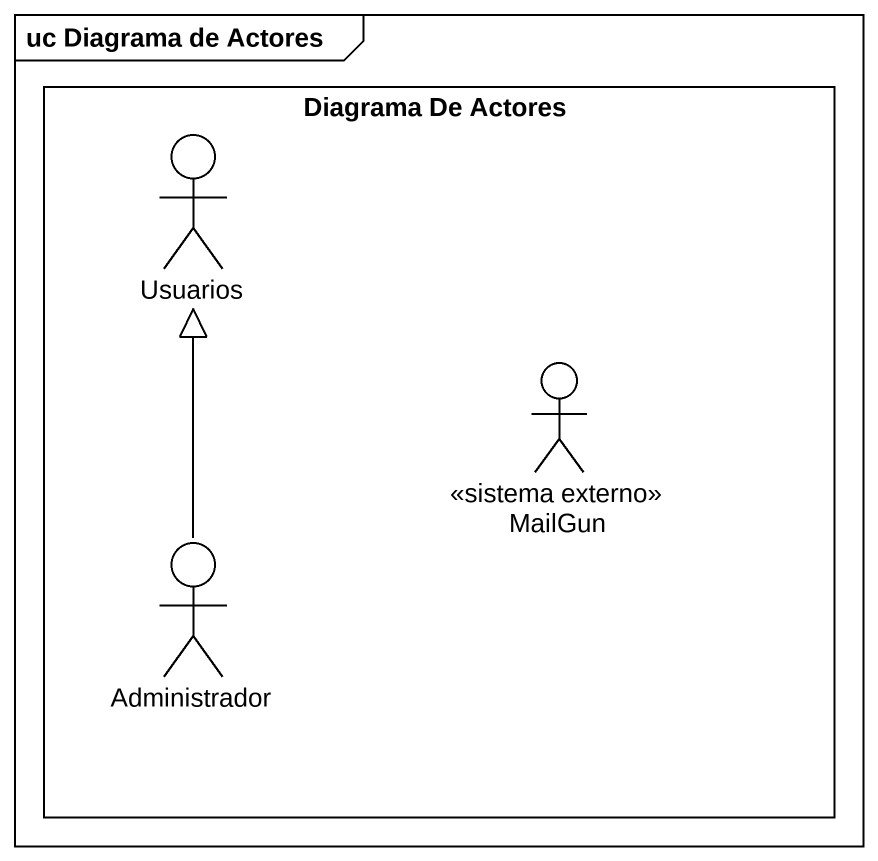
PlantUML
@startuml
mainframe uc Diagrama de Actores
rectangle "Diagrama De Actores" as Diagrama_De_Actores {
  actor Usuarios
  actor MailGun <<sistema externo>>
  actor Administrador
}
Administrador -up-|> Usuarios
@enduml
